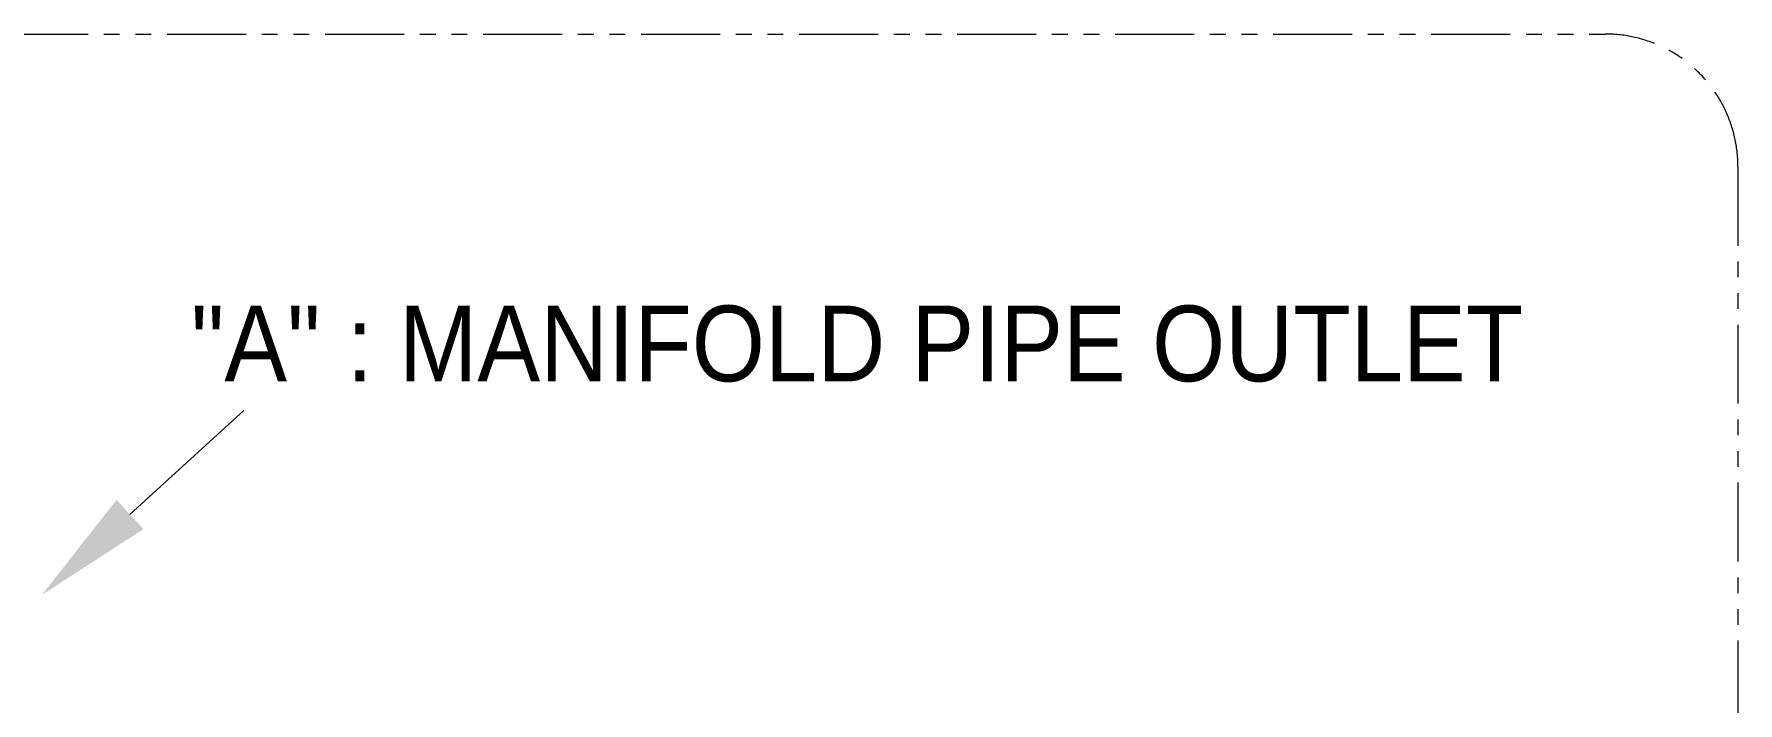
# Model space of a CAD drawing. Extents: x -553847 to 4496999, y 514150 to 878882.
# Drawn here: x 4283029 to 4285596, y 807288 to 808296 of the extents above; entities that cross this region are included whole.
import ezdxf

# ---------------------------------------------------------------- set-up
doc = ezdxf.new("R2010")
doc.units = 0
doc.header["$LTSCALE"] = 25
doc.header["$MEASUREMENT"] = 0
doc.linetypes.add('PHANTOM2', pattern=[31.75, 15.875, -3.175, 3.175, -3.175, 3.175, -3.175])
doc.layers.get('0').update_dxf_attribs({"linetype": 'CONTINUOUS', "lineweight": 9})
doc.layers.add('0.3 Text', color=7, linetype='CONTINUOUS')
doc.styles.get("Standard").update_dxf_attribs({"font": '', "width": 0.95, "height": 250})
doc.styles.get('Standard').set_extended_font_data('Gulim')

msp = doc.modelspace()

# ---------------------------------------------------------------- linework, layer by layer
at = {"color": 9, "linetype": 'PHANTOM2', "ltscale": 0.3}
for p, q in [((4281800.3, 808295.9), (4285396.3, 808295.9)), ((4285596.3, 808095.9), (4285596.3, 805539.4))]:
    msp.add_line(p, q, dxfattribs=at)
at = {"color": 9}
msp.add_lwpolyline([(4283173.2, 807571.7), (4283344.8, 807728.3)], dxfattribs=at)
at = {"color": 9, "linetype": 'PHANTOM2', "ltscale": 0.3}
msp.add_arc((4285396.3, 808095.9), 200, 0, 90, dxfattribs=at)
at = {"color": 9}
msp.add_solid([(4283193.4, 807549.5), (4283040.3, 807450.3), (4283153, 807593.8)], dxfattribs=at)

# ---------------------------------------------------------------- texts
at = {"layer": '0.3 Text', "color": 9, "linetype": 'Continuous', "width": 0.95}
msp.add_text('"A" : MANIFOLD PIPE OUTLET', height=114.124, dxfattribs=at).set_placement((4283265, 807772.4))

doc.saveas('drawing.dxf')
